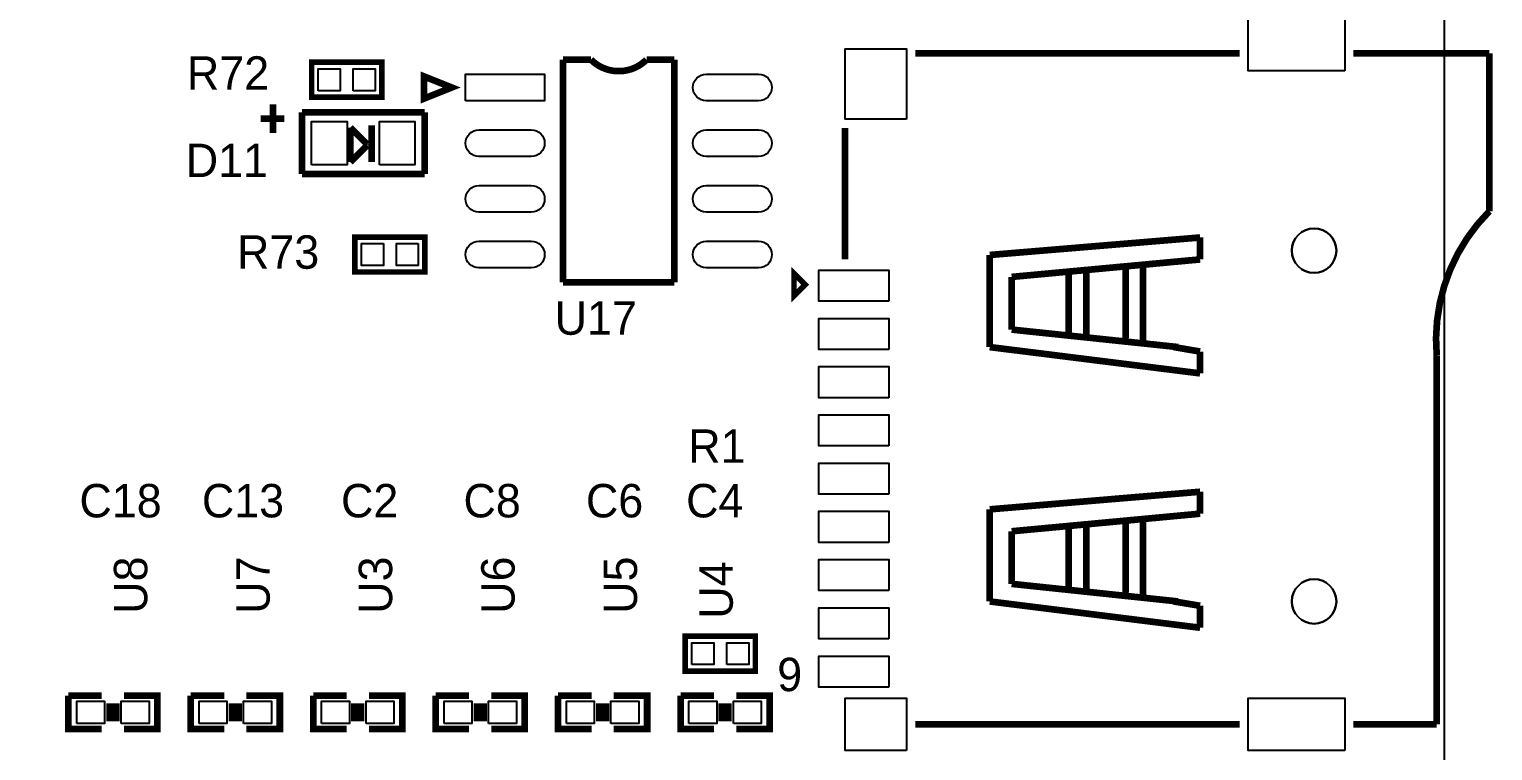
# Model space of a CAD drawing. Extents: x 0 to 260, y 0 to 180.
# Drawn here: x 221.72 to 255.11, y 51.42 to 67.88 of the extents above; entities that cross this region are included whole.
import ezdxf

# ---------------------------------------------------------------- set-up
doc = ezdxf.new("R2010")
doc.units = 0
for name, color, linetype in [('BG_DRILLHOLE', 193, 'CONTINUOUS'), ('BG_OUTLINE', 253, 'CONTINUOUS'), ('BG_SILKSCREEN_TOP', 6, 'CONTINUOUS'), ('PG_SILKSCREEN_TOP', 254, 'CONTINUOUS'), ('PIN_TOP', 96, 'CONTINUOUS'), ('RD_SILKSCREEN_TOP', 85, 'CONTINUOUS')]:
    doc.layers.add(name, color=color, linetype=linetype)

msp = doc.modelspace()

# ---------------------------------------------------------------- linework, layer by layer
at = {"layer": 'BG_DRILLHOLE'}
for points in [[(251.542296, 62.827408, 1), (250.526296, 62.827408, 1)], [(251.542296, 54.826408, 1), (250.526296, 54.826408, 1)]]:
    msp.add_lwpolyline(points, format="xyb", close=True, dxfattribs=at)
at = {"layer": 'BG_OUTLINE'}
msp.add_lwpolyline([(0, 180.34), (254, 180.34), (254, 0), (0, 0)], close=True, dxfattribs=at)
at = {"layer": 'BG_SILKSCREEN_TOP', "const_width": 0.127}
msp.add_lwpolyline([(239.1664, 62.3062), (239.1664, 61.7982), (239.4204, 62.0522), (239.1664, 62.3062)], dxfattribs=at)
at = {"layer": 'PG_SILKSCREEN_TOP'}
for points, const_width in [([(229.760272, 66.32702), (229.760272, 67.12458), (228.160072, 67.12458), (228.160072, 66.32702), (229.760272, 66.32702)], 0.127), ([(233.897678, 62.103), (233.897678, 67.183)], 0.1524), ([(233.897678, 67.183), (234.532678, 67.183)], 0.1524), ([(235.802678, 67.183), (236.437678, 67.183)], 0.1524), ([(236.437678, 67.183), (236.437678, 62.103)], 0.1524), ([(249.335036, 67.328288), (241.933476, 67.328288)], 0.1524), ([(251.933456, 67.328288), (255.034796, 67.328288)], 0.1524), ([(230.722678, 66.802), (230.722678, 66.294), (231.357678, 66.548), (230.722678, 66.802)], 0.1524), ([(227.2792, 66.167), (227.2792, 65.5066)], 0.1524), ([(226.9998, 65.8368), (227.5332, 65.8368)], 0.1524), ([(230.736394, 65.978024), (227.936552, 65.978024)], 0.1524), ([(227.936552, 65.978024), (227.936552, 64.577976)], 0.1524), ([(230.736394, 64.577976), (230.736394, 65.978024)], 0.1524), ([(229.424992, 65.2526), (229.043992, 65.6336)], 0.1524), ([(229.043992, 65.6336), (229.043992, 64.8462)], 0.1524), ([(229.526592, 65.6844), (229.526592, 64.8462)], 0.1524), ([(240.333276, 62.626748), (240.333276, 65.626488)], 0.1524), ([(229.043992, 64.8462), (229.424992, 65.2272)], 0.1524), ([(229.424992, 65.2272), (229.424992, 65.2526)], 0.1524), ([(227.936552, 64.577976), (230.736394, 64.577976)], 0.1524), ([(229.144322, 63.13678), (229.144322, 62.33922), (230.744522, 62.33922), (230.744522, 63.13678), (229.144322, 63.13678)], 0.127), ([(248.433336, 63.127128), (243.632736, 62.728348)], 0.1524), ([(248.433336, 62.626748), (248.433336, 63.127128)], 0.1524), ([(243.632736, 62.728348), (243.632736, 60.627768)], 0.1524), ([(244.133116, 62.227968), (248.433336, 62.626748)], 0.1524), ([(246.734076, 60.828428), (246.734076, 62.426088)], 0.1524), ([(247.132856, 60.726828), (247.132856, 62.527688)], 0.1524), ([(236.437678, 62.103), (233.897678, 62.103)], 0.1524), ([(244.133116, 61.026548), (244.133116, 62.227968)], 0.1524), ([(245.433596, 60.927488), (245.433596, 62.327028)], 0.1524), ([(245.834916, 60.828428), (245.834916, 62.327028)], 0.1524), ([(247.932956, 60.627768), (244.133116, 61.026548)], 0.1524), ([(243.632736, 60.627768), (248.433336, 60.028328)], 0.1524), ([(248.433336, 60.526168), (247.833896, 60.627768)], 0.1524), ([(247.833896, 60.627768), (247.932956, 60.627768)], 0.1524), ([(248.433336, 60.028328), (248.433336, 60.526168)], 0.1524), ([(253.833376, 60.427108), (253.833376, 52.027328)], 0.1524), ([(248.433336, 57.328308), (243.632736, 56.926988)], 0.1524), ([(248.433336, 56.827928), (248.433336, 57.328308)], 0.1524), ([(243.632736, 56.926988), (243.632736, 54.826408)], 0.1524), ([(244.133116, 56.426608), (248.433336, 56.827928)], 0.1524), ([(247.132856, 54.928008), (247.132856, 56.726328)], 0.1524), ([(244.133116, 55.227728), (244.133116, 56.426608)], 0.1524), ([(245.433596, 55.126128), (245.433596, 56.528208)], 0.1524), ([(245.834916, 55.027068), (245.834916, 56.528208)], 0.1524), ([(246.734076, 55.027068), (246.734076, 56.627268)], 0.1524), ([(247.932956, 54.826408), (244.133116, 55.227728)], 0.1524), ([(243.632736, 54.826408), (248.433336, 54.226968)], 0.1524), ([(248.433336, 54.727348), (247.833896, 54.826408)], 0.1524), ([(247.833896, 54.826408), (247.932956, 54.826408)], 0.1524), ([(248.433336, 54.226968), (248.433336, 54.727348)], 0.1524), ([(238.28502, 53.236622), (238.28502, 54.034182), (236.68482, 54.034182), (236.68482, 53.236622), (238.28502, 53.236622)], 0.127), ([(223.37014, 51.9176), (222.60814, 51.9176), (222.60814, 52.6796)], 0.1524), ([(222.60814, 52.6796), (223.37014, 52.6796)], 0.1524), ([(223.54794, 52.5018), (223.54794, 52.0954)], 0.1524), ([(223.70034, 52.5018), (223.70034, 52.0954)], 0.1524), ([(223.87814, 52.6796), (224.64014, 52.6796), (224.64014, 51.9176), (223.87814, 51.9176)], 0.1524), ([(226.16414, 51.9176), (225.40214, 51.9176), (225.40214, 52.6796)], 0.1524), ([(225.40214, 52.6796), (226.16414, 52.6796)], 0.1524), ([(226.34194, 52.5018), (226.34194, 52.0954)], 0.1524), ([(226.49434, 52.5018), (226.49434, 52.0954)], 0.1524), ([(226.67214, 52.6796), (227.43414, 52.6796), (227.43414, 51.9176), (226.67214, 51.9176)], 0.1524), ([(228.95814, 51.9176), (228.19614, 51.9176), (228.19614, 52.6796)], 0.1524), ([(228.19614, 52.6796), (228.95814, 52.6796)], 0.1524), ([(229.13594, 52.5018), (229.13594, 52.0954)], 0.1524), ([(229.28834, 52.5018), (229.28834, 52.0954)], 0.1524), ([(229.46614, 52.6796), (230.22814, 52.6796), (230.22814, 51.9176), (229.46614, 51.9176)], 0.1524), ([(231.75214, 51.9176), (230.99014, 51.9176), (230.99014, 52.6796)], 0.1524), ([(230.99014, 52.6796), (231.75214, 52.6796)], 0.1524), ([(231.92994, 52.5018), (231.92994, 52.0954)], 0.1524), ([(232.08234, 52.5018), (232.08234, 52.0954)], 0.1524), ([(232.26014, 52.6796), (233.02214, 52.6796), (233.02214, 51.9176), (232.26014, 51.9176)], 0.1524), ([(234.54614, 51.9176), (233.78414, 51.9176), (233.78414, 52.6796)], 0.1524), ([(233.78414, 52.6796), (234.54614, 52.6796)], 0.1524), ([(234.72394, 52.5018), (234.72394, 52.0954)], 0.1524), ([(234.87634, 52.5018), (234.87634, 52.0954)], 0.1524), ([(235.05414, 52.6796), (235.81614, 52.6796), (235.81614, 51.9176), (235.05414, 51.9176)], 0.1524), ([(237.34014, 51.9176), (236.57814, 51.9176), (236.57814, 52.6796)], 0.1524), ([(236.57814, 52.6796), (237.34014, 52.6796)], 0.1524), ([(237.51794, 52.5018), (237.51794, 52.0954)], 0.1524), ([(237.67034, 52.5018), (237.67034, 52.0954)], 0.1524), ([(237.84814, 52.6796), (238.61014, 52.6796), (238.61014, 51.9176), (237.84814, 51.9176)], 0.1524), ([(249.335036, 52.027328), (241.933476, 52.027328)], 0.1524), ([(253.833376, 52.027328), (251.933456, 52.027328)], 0.1524)]:
    msp.add_lwpolyline(points, dxfattribs=dict(at, const_width=const_width))
at = {"layer": 'PG_SILKSCREEN_TOP', "const_width": 0.1524}
for points in [[(234.532678, 67.183, 0.414214), (235.802678, 67.183)], [(255.034796, 67.328288), (255.034796, 63.726568, 0.221862), (253.833376, 60.427108)]]:
    msp.add_lwpolyline(points, format="xyb", dxfattribs=at)
at = {"layer": 'PIN_TOP'}
for points in [[(251.737876, 66.929508), (249.528076, 66.929508), (249.528076, 68.123308), (251.737876, 68.123308)], [(241.732816, 65.827148), (240.335816, 65.827148), (240.335816, 67.427348), (241.732816, 67.427348)], [(228.311202, 66.47561), (228.311202, 66.97599), (228.811582, 66.97599), (228.811582, 66.47561)], [(229.108762, 66.47561), (229.108762, 66.97599), (229.609142, 66.97599), (229.609142, 66.47561)], [(231.672638, 66.2432), (231.672638, 66.8528), (233.476038, 66.8528), (233.476038, 66.2432)], [(228.154992, 64.7827), (228.154992, 65.7733), (228.967792, 65.7733), (228.967792, 64.7827)], [(229.705154, 64.7827), (229.705154, 65.7733), (230.517954, 65.7733), (230.517954, 64.7827)], [(229.795832, 62.98819), (229.795832, 62.48781), (229.295452, 62.48781), (229.295452, 62.98819)], [(230.593392, 62.98819), (230.593392, 62.48781), (230.093012, 62.48781), (230.093012, 62.98819)], [(241.334036, 61.671708), (239.733836, 61.671708), (239.733836, 62.382908), (241.334036, 62.382908)], [(241.334036, 60.571888), (239.733836, 60.571888), (239.733836, 61.283088), (241.334036, 61.283088)], [(241.334036, 59.472068), (239.733836, 59.472068), (239.733836, 60.183268), (241.334036, 60.183268)], [(241.334036, 58.372248), (239.733836, 58.372248), (239.733836, 59.083448), (241.334036, 59.083448)], [(241.334036, 57.272428), (239.733836, 57.272428), (239.733836, 57.983628), (241.334036, 57.983628)], [(241.334036, 56.172608), (239.733836, 56.172608), (239.733836, 56.883808), (241.334036, 56.883808)], [(241.334036, 55.072788), (239.733836, 55.072788), (239.733836, 55.783988), (241.334036, 55.783988)], [(241.334036, 53.970428), (239.733836, 53.970428), (239.733836, 54.681628), (241.334036, 54.681628)], [(236.83595, 53.385212), (236.83595, 53.885592), (237.33633, 53.885592), (237.33633, 53.385212)], [(237.63351, 53.385212), (237.63351, 53.885592), (238.13389, 53.885592), (238.13389, 53.385212)], [(241.334036, 52.870608), (239.733836, 52.870608), (239.733836, 53.581808), (241.334036, 53.581808)], [(222.79864, 52.0446), (222.79864, 52.5526), (223.43364, 52.5526), (223.43364, 52.0446)], [(223.81464, 52.0446), (223.81464, 52.5526), (224.44964, 52.5526), (224.44964, 52.0446)], [(225.59264, 52.0446), (225.59264, 52.5526), (226.22764, 52.5526), (226.22764, 52.0446)], [(226.60864, 52.0446), (226.60864, 52.5526), (227.24364, 52.5526), (227.24364, 52.0446)], [(228.38664, 52.0446), (228.38664, 52.5526), (229.02164, 52.5526), (229.02164, 52.0446)], [(229.40264, 52.0446), (229.40264, 52.5526), (230.03764, 52.5526), (230.03764, 52.0446)], [(231.18064, 52.0446), (231.18064, 52.5526), (231.81564, 52.5526), (231.81564, 52.0446)], [(232.19664, 52.0446), (232.19664, 52.5526), (232.83164, 52.5526), (232.83164, 52.0446)], [(233.97464, 52.0446), (233.97464, 52.5526), (234.60964, 52.5526), (234.60964, 52.0446)], [(234.99064, 52.0446), (234.99064, 52.5526), (235.62564, 52.5526), (235.62564, 52.0446)], [(236.76864, 52.0446), (236.76864, 52.5526), (237.40364, 52.5526), (237.40364, 52.0446)], [(237.78464, 52.0446), (237.78464, 52.5526), (238.41964, 52.5526), (238.41964, 52.0446)], [(241.732816, 51.430428), (240.335816, 51.430428), (240.335816, 52.624228), (241.732816, 52.624228)], [(251.737876, 51.430428), (249.528076, 51.430428), (249.528076, 52.624228), (251.737876, 52.624228)]]:
    msp.add_lwpolyline(points, close=True, dxfattribs=at)
for points in [[(238.357918, 66.2432), (237.164118, 66.2432, -1), (237.164118, 66.8528), (238.357918, 66.8528, -1)], [(233.171238, 64.9732), (231.977438, 64.9732, -1), (231.977438, 65.5828), (233.171238, 65.5828, -1)], [(238.357918, 64.9732), (237.164118, 64.9732, -1), (237.164118, 65.5828), (238.357918, 65.5828, -1)], [(233.171238, 63.7032), (231.977438, 63.7032, -1), (231.977438, 64.3128), (233.171238, 64.3128, -1)], [(238.357918, 63.7032), (237.164118, 63.7032, -1), (237.164118, 64.3128), (238.357918, 64.3128, -1)], [(233.171238, 62.4332), (231.977438, 62.4332, -1), (231.977438, 63.0428), (233.171238, 63.0428, -1)], [(238.357918, 62.4332), (237.164118, 62.4332, -1), (237.164118, 63.0428), (238.357918, 63.0428, -1)]]:
    msp.add_lwpolyline(points, format="xyb", close=True, dxfattribs=at)
for centre in [(251.034296, 62.827408), (251.034296, 54.826408)]:
    msp.add_circle(centre, 0.508, dxfattribs=at)

# ---------------------------------------------------------------- texts
at = {"layer": 'PG_SILKSCREEN_TOP', "width": 1.003333}
msp.add_text('9', height=0.762, dxfattribs=at).set_placement((238.783876, 52.780184))
at = {"layer": 'RD_SILKSCREEN_TOP', "width": 1.003333}
for s, p in [('R72', (225.313494, 66.4972)), ('D11', (225.288348, 64.504316)), ('R73', (226.457256, 62.414404)), ('U17', (233.705146, 60.9092)), ('R1', (236.7534, 57.9882)), ('C18', (222.861886, 56.7436)), ('C13', (225.655886, 56.7436)), ('C2', (228.830886, 56.7436)), ('C8', (231.624886, 56.7436)), ('C6', (234.41914, 56.7436)), ('C4', (236.704886, 56.7436))]:
    msp.add_text(s, height=0.762, dxfattribs=at).set_placement(p)
for s, p in [('U8', (224.409, 54.544214)), ('U7', (227.203, 54.544214)), ('U3', (229.997, 54.544214)), ('U6', (232.791, 54.544214)), ('U5', (235.585, 54.544214)), ('U4', (237.7694, 54.431946))]:
    msp.add_text(s, height=0.762, rotation=90, dxfattribs=at).set_placement(p)

doc.saveas('drawing.dxf')
